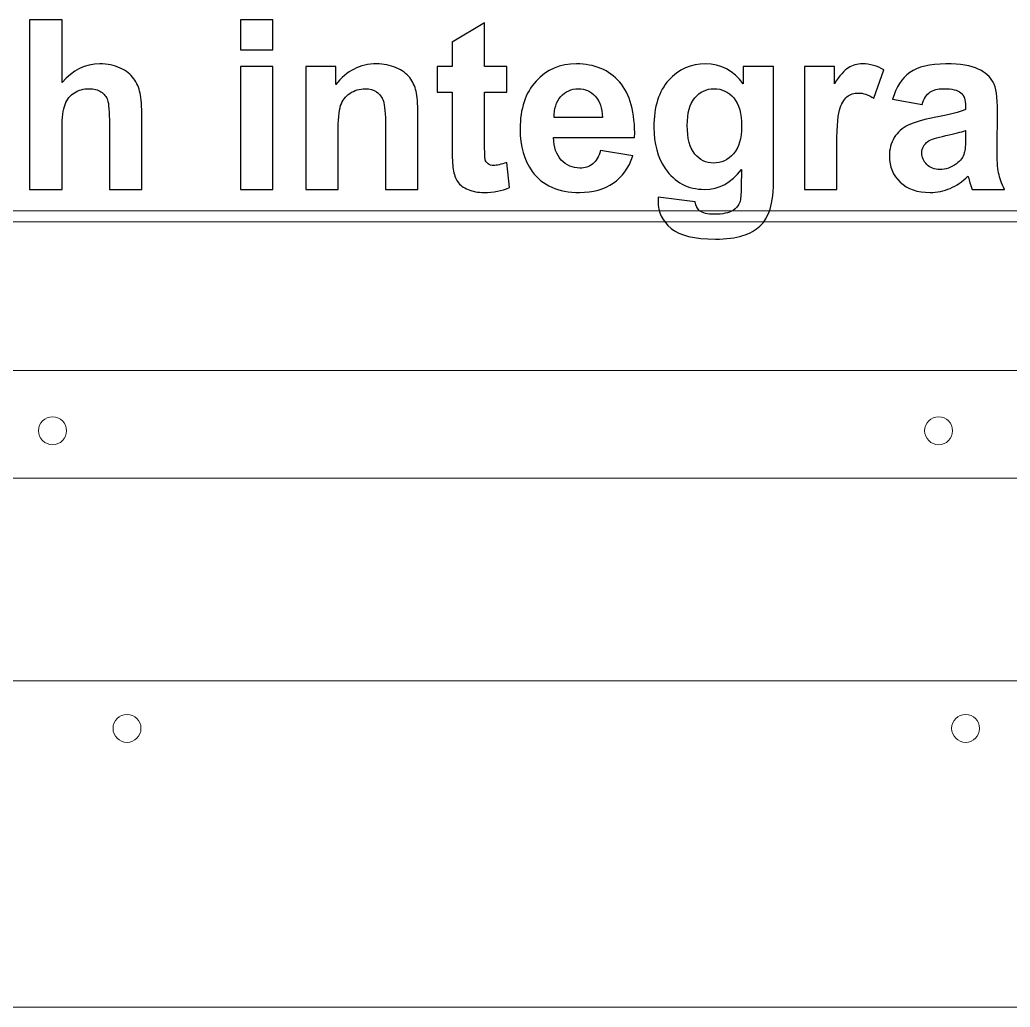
# Model space of a CAD drawing. Header units: millimetres. Extents: x -961 to -101, y 26 to 952.
# Drawn here: x -711.3 to -605, y 846.2 to 952.1 of the extents above; entities that cross this region are included whole.
import ezdxf

# ---------------------------------------------------------------- set-up
doc = ezdxf.new("R2010")
doc.units = ezdxf.units.MM
doc.header["$MEASUREMENT"] = 0
doc.layers.add('Layer 1', color=7, linetype='Continuous')

msp = doc.modelspace()

# ---------------------------------------------------------------- linework, layer by layer
at = {"layer": 'Layer 1', "color": 250, "lineweight": 9}
for centre in [(-707.7803, 908.0347), (-612.6869, 908.0347), (-699.787, 876.1135), (-609.787, 876.1135)]:
    msp.add_ellipse(centre, major_axis=(0, 1.5001), ratio=1, dxfattribs=at)
at = {"layer": 'Layer 1', "color": 250}
for points, knots in [([(-706.7573, 952.1089), (-706.7573, 952.1089), (-706.7573, 945.3694), (-706.7573, 945.3694), (-706.7573, 945.3694), (-705.627, 946.7114), (-704.2723, 947.3845), (-702.7018, 947.3845), (-702.7018, 947.3845), (-701.8932, 947.3845), (-701.1651, 947.2363), (-700.5174, 946.94), (-700.5174, 946.94), (-699.8697, 946.6394), (-699.3828, 946.2627), (-699.0526, 945.797), (-699.0526, 945.797), (-698.7224, 945.3356), (-698.4981, 944.8233), (-698.3795, 944.2603), (-698.3795, 944.2603), (-698.2568, 943.6973), (-698.1975, 942.8252), (-698.1975, 941.6441), (-698.1975, 941.6441), (-698.1975, 941.6441), (-698.1975, 933.9225), (-698.1975, 933.9225), (-698.1975, 933.9225), (-698.1975, 933.9225), (-701.6773, 933.9225), (-701.6773, 933.9225), (-701.6773, 933.9225), (-701.6773, 933.9225), (-701.6773, 940.8736), (-701.6773, 940.8736), (-701.6773, 940.8736), (-701.6773, 942.2537), (-701.745, 943.13), (-701.8763, 943.5025), (-701.8763, 943.5025), (-702.0117, 943.8751), (-702.2488, 944.1714), (-702.5875, 944.3873), (-702.5875, 944.3873), (-702.9261, 944.6074), (-703.3495, 944.7175), (-703.8617, 944.7175), (-703.8617, 944.7175), (-704.4459, 944.7175), (-704.9666, 944.5778), (-705.428, 944.2942), (-705.428, 944.2942), (-705.8895, 944.0148), (-706.2239, 943.5914), (-706.4356, 943.0242), (-706.4356, 943.0242), (-706.6515, 942.4611), (-706.7573, 941.6229), (-706.7573, 940.518), (-706.7573, 940.518), (-706.7573, 940.518), (-706.7573, 933.9225), (-706.7573, 933.9225), (-706.7573, 933.9225), (-706.7573, 933.9225), (-710.2371, 933.9225), (-710.2371, 933.9225), (-710.2371, 933.9225), (-710.2371, 933.9225), (-710.2371, 952.1089), (-710.2371, 952.1089), (-710.2371, 952.1089), (-710.2371, 952.1089), (-706.7573, 952.1089), (-706.7573, 952.1089)], [0, 0, 0, 0, 0.05, 0.05, 0.05, 0.05, 0.1, 0.1, 0.1, 0.1, 0.15, 0.15, 0.15, 0.15, 0.2, 0.2, 0.2, 0.2, 0.25, 0.25, 0.25, 0.25, 0.3, 0.3, 0.3, 0.3, 0.35, 0.35, 0.35, 0.35, 0.4, 0.4, 0.4, 0.4, 0.45, 0.45, 0.45, 0.45, 0.5, 0.5, 0.5, 0.5, 0.55, 0.55, 0.55, 0.55, 0.6, 0.6, 0.6, 0.6, 0.65, 0.65, 0.65, 0.65, 0.7, 0.7, 0.7, 0.7, 0.75, 0.75, 0.75, 0.75, 0.8, 0.8, 0.8, 0.8, 0.85, 0.85, 0.85, 0.85, 0.9, 0.9, 0.9, 0.9, 1, 1, 1, 1]), ([(-687.6141, 948.8831), (-687.6141, 948.8831), (-687.6141, 952.1089), (-687.6141, 952.1089), (-687.6141, 952.1089), (-687.6141, 952.1089), (-684.1343, 952.1089), (-684.1343, 952.1089), (-684.1343, 952.1089), (-684.1343, 952.1089), (-684.1343, 948.8831), (-684.1343, 948.8831), (-684.1343, 948.8831), (-684.1343, 948.8831), (-687.6141, 948.8831), (-687.6141, 948.8831)], [0, 0, 0, 0, 0.2, 0.2, 0.2, 0.2, 0.4, 0.4, 0.4, 0.4, 0.6, 0.6, 0.6, 0.6, 1, 1, 1, 1]), ([(-659.0221, 947.1051), (-659.0221, 947.1051), (-659.0221, 944.3365), (-659.0221, 944.3365), (-659.0221, 944.3365), (-659.0221, 944.3365), (-661.4097, 944.3365), (-661.4097, 944.3365), (-661.4097, 944.3365), (-661.4097, 944.3365), (-661.4097, 938.9983), (-661.4097, 938.9983), (-661.4097, 938.9983), (-661.4097, 937.9145), (-661.3885, 937.2838), (-661.342, 937.106), (-661.342, 937.106), (-661.2954, 936.9282), (-661.1938, 936.78), (-661.0287, 936.6615), (-661.0287, 936.6615), (-660.8678, 936.5472), (-660.6731, 936.4879), (-660.4403, 936.4879), (-660.4403, 936.4879), (-660.1143, 936.4879), (-659.6486, 936.598), (-659.0348, 936.8223), (-659.0348, 936.8223), (-659.0348, 936.8223), (-658.7427, 934.113), (-658.7427, 934.113), (-658.7427, 934.113), (-659.5513, 933.7659), (-660.4657, 933.5923), (-661.4901, 933.5923), (-661.4901, 933.5923), (-662.1167, 933.5923), (-662.6797, 933.6981), (-663.1835, 933.9098), (-663.1835, 933.9098), (-663.6872, 934.1215), (-664.0555, 934.3966), (-664.2884, 934.7311), (-664.2884, 934.7311), (-664.5254, 935.0697), (-664.6863, 935.5227), (-664.7794, 936.0984), (-664.7794, 936.0984), (-664.8514, 936.5048), (-664.8895, 937.3261), (-664.8895, 938.5665), (-664.8895, 938.5665), (-664.8895, 938.5665), (-664.8895, 944.3365), (-664.8895, 944.3365), (-664.8895, 944.3365), (-664.8895, 944.3365), (-666.4897, 944.3365), (-666.4897, 944.3365), (-666.4897, 944.3365), (-666.4897, 944.3365), (-666.4897, 947.1051), (-666.4897, 947.1051), (-666.4897, 947.1051), (-666.4897, 947.1051), (-664.8895, 947.1051), (-664.8895, 947.1051), (-664.8895, 947.1051), (-664.8895, 947.1051), (-664.8895, 949.7213), (-664.8895, 949.7213), (-664.8895, 949.7213), (-664.8895, 949.7213), (-661.4097, 951.7787), (-661.4097, 951.7787), (-661.4097, 951.7787), (-661.4097, 951.7787), (-661.4097, 947.1051), (-661.4097, 947.1051), (-661.4097, 947.1051), (-661.4097, 947.1051), (-659.0221, 947.1051), (-659.0221, 947.1051)], [0, 0, 0, 0, 0.04545455, 0.04545455, 0.04545455, 0.04545455, 0.09090909, 0.09090909, 0.09090909, 0.09090909, 0.13636364, 0.13636364, 0.13636364, 0.13636364, 0.18181818, 0.18181818, 0.18181818, 0.18181818, 0.22727273, 0.22727273, 0.22727273, 0.22727273, 0.27272727, 0.27272727, 0.27272727, 0.27272727, 0.31818182, 0.31818182, 0.31818182, 0.31818182, 0.36363636, 0.36363636, 0.36363636, 0.36363636, 0.40909091, 0.40909091, 0.40909091, 0.40909091, 0.45454545, 0.45454545, 0.45454545, 0.45454545, 0.5, 0.5, 0.5, 0.5, 0.54545455, 0.54545455, 0.54545455, 0.54545455, 0.59090909, 0.59090909, 0.59090909, 0.59090909, 0.63636364, 0.63636364, 0.63636364, 0.63636364, 0.68181818, 0.68181818, 0.68181818, 0.68181818, 0.72727273, 0.72727273, 0.72727273, 0.72727273, 0.77272727, 0.77272727, 0.77272727, 0.77272727, 0.81818182, 0.81818182, 0.81818182, 0.81818182, 0.86363636, 0.86363636, 0.86363636, 0.86363636, 0.90909091, 0.90909091, 0.90909091, 0.90909091, 1, 1, 1, 1]), ([(-687.6141, 933.9225), (-687.6141, 933.9225), (-687.6141, 947.1051), (-687.6141, 947.1051), (-687.6141, 947.1051), (-687.6141, 947.1051), (-684.1343, 947.1051), (-684.1343, 947.1051), (-684.1343, 947.1051), (-684.1343, 947.1051), (-684.1343, 933.9225), (-684.1343, 933.9225), (-684.1343, 933.9225), (-684.1343, 933.9225), (-687.6141, 933.9225), (-687.6141, 933.9225)], [0, 0, 0, 0, 0.2, 0.2, 0.2, 0.2, 0.4, 0.4, 0.4, 0.4, 0.6, 0.6, 0.6, 0.6, 1, 1, 1, 1]), ([(-668.5683, 933.9225), (-668.5683, 933.9225), (-672.0481, 933.9225), (-672.0481, 933.9225), (-672.0481, 933.9225), (-672.0481, 933.9225), (-672.0481, 940.6408), (-672.0481, 940.6408), (-672.0481, 940.6408), (-672.0481, 942.0632), (-672.1243, 942.9818), (-672.2725, 943.3967), (-672.2725, 943.3967), (-672.4249, 943.8158), (-672.6662, 944.1375), (-673.0048, 944.3704), (-673.0048, 944.3704), (-673.3435, 944.6032), (-673.7499, 944.7175), (-674.224, 944.7175), (-674.224, 944.7175), (-674.8336, 944.7175), (-675.3797, 944.5524), (-675.8623, 944.2222), (-675.8623, 944.2222), (-676.3492, 943.892), (-676.6794, 943.4517), (-676.8572, 942.9099), (-676.8572, 942.9099), (-677.0392, 942.3638), (-677.1281, 941.3562), (-677.1281, 939.883), (-677.1281, 939.883), (-677.1281, 939.883), (-677.1281, 933.9225), (-677.1281, 933.9225), (-677.1281, 933.9225), (-677.1281, 933.9225), (-680.6079, 933.9225), (-680.6079, 933.9225), (-680.6079, 933.9225), (-680.6079, 933.9225), (-680.6079, 947.1051), (-680.6079, 947.1051), (-680.6079, 947.1051), (-680.6079, 947.1051), (-677.3821, 947.1051), (-677.3821, 947.1051), (-677.3821, 947.1051), (-677.3821, 947.1051), (-677.3821, 945.1705), (-677.3821, 945.1705), (-677.3821, 945.1705), (-676.2264, 946.6479), (-674.7744, 947.3845), (-673.0175, 947.3845), (-673.0175, 947.3845), (-672.2471, 947.3845), (-671.5401, 947.2448), (-670.9009, 946.9696), (-670.9009, 946.9696), (-670.2574, 946.6902), (-669.7748, 946.3389), (-669.4488, 945.9113), (-669.4488, 945.9113), (-669.1186, 945.4795), (-668.89, 944.9927), (-668.763, 944.4466), (-668.763, 944.4466), (-668.6318, 943.9005), (-668.5683, 943.1215), (-668.5683, 942.1055), (-668.5683, 942.1055), (-668.5683, 942.1055), (-668.5683, 933.9225), (-668.5683, 933.9225)], [0, 0, 0, 0, 0.05, 0.05, 0.05, 0.05, 0.1, 0.1, 0.1, 0.1, 0.15, 0.15, 0.15, 0.15, 0.2, 0.2, 0.2, 0.2, 0.25, 0.25, 0.25, 0.25, 0.3, 0.3, 0.3, 0.3, 0.35, 0.35, 0.35, 0.35, 0.4, 0.4, 0.4, 0.4, 0.45, 0.45, 0.45, 0.45, 0.5, 0.5, 0.5, 0.5, 0.55, 0.55, 0.55, 0.55, 0.6, 0.6, 0.6, 0.6, 0.65, 0.65, 0.65, 0.65, 0.7, 0.7, 0.7, 0.7, 0.75, 0.75, 0.75, 0.75, 0.8, 0.8, 0.8, 0.8, 0.85, 0.85, 0.85, 0.85, 0.9, 0.9, 0.9, 0.9, 1, 1, 1, 1]), ([(-648.9637, 938.0881), (-648.9637, 938.0881), (-645.4839, 937.5039), (-645.4839, 937.5039), (-645.4839, 937.5039), (-645.9284, 936.2297), (-646.6354, 935.2602), (-647.5963, 934.5914), (-647.5963, 934.5914), (-648.5615, 933.9267), (-649.768, 933.5923), (-651.2116, 933.5923), (-651.2116, 933.5923), (-653.5018, 933.5923), (-655.1994, 934.3416), (-656.2958, 935.8402), (-656.2958, 935.8402), (-657.1637, 937.0425), (-657.5997, 938.558), (-657.5997, 940.391), (-657.5997, 940.391), (-657.5997, 942.5754), (-657.0282, 944.2899), (-655.8894, 945.5261), (-655.8894, 945.5261), (-654.7507, 946.7664), (-653.3071, 947.3845), (-651.563, 947.3845), (-651.563, 947.3845), (-649.6072, 947.3845), (-648.062, 946.7368), (-646.9275, 945.4414), (-646.9275, 945.4414), (-645.7972, 944.146), (-645.2553, 942.1606), (-645.3061, 939.4851), (-645.3061, 939.4851), (-645.3061, 939.4851), (-654.0183, 939.4851), (-654.0183, 939.4851), (-654.0183, 939.4851), (-653.9929, 938.4522), (-653.7135, 937.6478), (-653.1759, 937.0721), (-653.1759, 937.0721), (-652.6425, 936.4964), (-651.9736, 936.2085), (-651.1777, 936.2085), (-651.1777, 936.2085), (-650.6316, 936.2085), (-650.1744, 936.3567), (-649.8061, 936.653), (-649.8061, 936.653), (-649.4336, 936.9493), (-649.1542, 937.4277), (-648.9637, 938.0881)], [0, 0, 0, 0, 0.06666667, 0.06666667, 0.06666667, 0.06666667, 0.13333333, 0.13333333, 0.13333333, 0.13333333, 0.2, 0.2, 0.2, 0.2, 0.26666667, 0.26666667, 0.26666667, 0.26666667, 0.33333333, 0.33333333, 0.33333333, 0.33333333, 0.4, 0.4, 0.4, 0.4, 0.46666667, 0.46666667, 0.46666667, 0.46666667, 0.53333333, 0.53333333, 0.53333333, 0.53333333, 0.6, 0.6, 0.6, 0.6, 0.66666667, 0.66666667, 0.66666667, 0.66666667, 0.73333333, 0.73333333, 0.73333333, 0.73333333, 0.8, 0.8, 0.8, 0.8, 0.86666667, 0.86666667, 0.86666667, 0.86666667, 1, 1, 1, 1]), ([(-642.7873, 933.0843), (-642.7873, 933.0843), (-638.7995, 932.6017), (-638.7995, 932.6017), (-638.7995, 932.6017), (-638.7318, 932.1318), (-638.5794, 931.8101), (-638.3423, 931.6323), (-638.3423, 931.6323), (-638.0079, 931.3825), (-637.4872, 931.2555), (-636.776, 931.2555), (-636.776, 931.2555), (-635.8658, 931.2555), (-635.1842, 931.391), (-634.727, 931.6661), (-634.727, 931.6661), (-634.4222, 931.8482), (-634.1894, 932.1403), (-634.0328, 932.5467), (-634.0328, 932.5467), (-633.9269, 932.8345), (-633.8719, 933.3722), (-633.8719, 934.1469), (-633.8719, 934.1469), (-633.8719, 934.1469), (-633.855, 936.073), (-633.855, 936.073), (-633.855, 936.073), (-634.9048, 934.6379), (-636.2256, 933.9225), (-637.8174, 933.9225), (-637.8174, 933.9225), (-639.5869, 933.9225), (-640.9924, 934.6718), (-642.0253, 936.1662), (-642.0253, 936.1662), (-642.8381, 937.3473), (-643.2445, 938.8205), (-643.2445, 940.5773), (-643.2445, 940.5773), (-643.2445, 942.7871), (-642.7111, 944.472), (-641.6485, 945.6361), (-641.6485, 945.6361), (-640.586, 946.8003), (-639.2609, 947.3845), (-637.6777, 947.3845), (-637.6777, 947.3845), (-636.0478, 947.3845), (-634.7016, 946.6691), (-633.6433, 945.2382), (-633.6433, 945.2382), (-633.6433, 945.2382), (-633.6433, 947.1051), (-633.6433, 947.1051), (-633.6433, 947.1051), (-633.6433, 947.1051), (-630.3921, 947.1051), (-630.3921, 947.1051), (-630.3921, 947.1051), (-630.3921, 947.1051), (-630.3921, 935.2856), (-630.3921, 935.2856), (-630.3921, 935.2856), (-630.3921, 933.732), (-630.5191, 932.5678), (-630.7773, 931.8016), (-630.7773, 931.8016), (-631.0313, 931.0311), (-631.3912, 930.43), (-631.8568, 929.9897), (-631.8568, 929.9897), (-632.3183, 929.5537), (-632.9363, 929.2066), (-633.711, 928.961), (-633.711, 928.961), (-634.4857, 928.7113), (-635.4636, 928.5885), (-636.6447, 928.5885), (-636.6447, 928.5885), (-638.8799, 928.5885), (-640.4632, 928.9737), (-641.3988, 929.74), (-641.3988, 929.74), (-642.3343, 930.5104), (-642.8, 931.4799), (-642.8, 932.661), (-642.8, 932.661), (-642.8, 932.7753), (-642.7958, 932.9192), (-642.7873, 933.0843)], [0, 0, 0, 0, 0.04166667, 0.04166667, 0.04166667, 0.04166667, 0.08333333, 0.08333333, 0.08333333, 0.08333333, 0.125, 0.125, 0.125, 0.125, 0.16666667, 0.16666667, 0.16666667, 0.16666667, 0.20833333, 0.20833333, 0.20833333, 0.20833333, 0.25, 0.25, 0.25, 0.25, 0.29166667, 0.29166667, 0.29166667, 0.29166667, 0.33333333, 0.33333333, 0.33333333, 0.33333333, 0.375, 0.375, 0.375, 0.375, 0.41666667, 0.41666667, 0.41666667, 0.41666667, 0.45833333, 0.45833333, 0.45833333, 0.45833333, 0.5, 0.5, 0.5, 0.5, 0.54166667, 0.54166667, 0.54166667, 0.54166667, 0.58333333, 0.58333333, 0.58333333, 0.58333333, 0.625, 0.625, 0.625, 0.625, 0.66666667, 0.66666667, 0.66666667, 0.66666667, 0.70833333, 0.70833333, 0.70833333, 0.70833333, 0.75, 0.75, 0.75, 0.75, 0.79166667, 0.79166667, 0.79166667, 0.79166667, 0.83333333, 0.83333333, 0.83333333, 0.83333333, 0.875, 0.875, 0.875, 0.875, 0.91666667, 0.91666667, 0.91666667, 0.91666667, 1, 1, 1, 1]), ([(-623.6145, 933.9225), (-623.6145, 933.9225), (-627.0943, 933.9225), (-627.0943, 933.9225), (-627.0943, 933.9225), (-627.0943, 933.9225), (-627.0943, 947.1051), (-627.0943, 947.1051), (-627.0943, 947.1051), (-627.0943, 947.1051), (-623.8685, 947.1051), (-623.8685, 947.1051), (-623.8685, 947.1051), (-623.8685, 947.1051), (-623.8685, 945.234), (-623.8685, 945.234), (-623.8685, 945.234), (-623.3139, 946.1187), (-622.8144, 946.6987), (-622.3699, 946.9739), (-622.3699, 946.9739), (-621.9254, 947.249), (-621.4216, 947.3845), (-620.8586, 947.3845), (-620.8586, 947.3845), (-620.0627, 947.3845), (-619.2965, 947.1644), (-618.5599, 946.7283), (-618.5599, 946.7283), (-618.5599, 946.7283), (-619.6394, 943.6888), (-619.6394, 943.6888), (-619.6394, 943.6888), (-620.2278, 944.0698), (-620.7739, 944.2603), (-621.2777, 944.2603), (-621.2777, 944.2603), (-621.7688, 944.2603), (-622.1836, 944.1248), (-622.5223, 943.8581), (-622.5223, 943.8581), (-622.861, 943.5872), (-623.1277, 943.1046), (-623.3224, 942.4019), (-623.3224, 942.4019), (-623.5171, 941.6991), (-623.6145, 940.2259), (-623.6145, 937.9865), (-623.6145, 937.9865), (-623.6145, 937.9865), (-623.6145, 933.9225), (-623.6145, 933.9225)], [0, 0, 0, 0, 0.07142857, 0.07142857, 0.07142857, 0.07142857, 0.14285714, 0.14285714, 0.14285714, 0.14285714, 0.21428571, 0.21428571, 0.21428571, 0.21428571, 0.28571429, 0.28571429, 0.28571429, 0.28571429, 0.35714286, 0.35714286, 0.35714286, 0.35714286, 0.42857143, 0.42857143, 0.42857143, 0.42857143, 0.5, 0.5, 0.5, 0.5, 0.57142857, 0.57142857, 0.57142857, 0.57142857, 0.64285714, 0.64285714, 0.64285714, 0.64285714, 0.71428571, 0.71428571, 0.71428571, 0.71428571, 0.78571429, 0.78571429, 0.78571429, 0.78571429, 0.85714286, 0.85714286, 0.85714286, 0.85714286, 1, 1, 1, 1]), ([(-614.4663, 943.0411), (-614.4663, 943.0411), (-617.6159, 943.5999), (-617.6159, 943.5999), (-617.6159, 943.5999), (-617.2603, 944.8868), (-616.6465, 945.8393), (-615.7786, 946.4574), (-615.7786, 946.4574), (-614.9108, 947.0755), (-613.6196, 947.3845), (-611.9094, 947.3845), (-611.9094, 947.3845), (-610.3557, 947.3845), (-609.1958, 947.2025), (-608.4338, 946.8342), (-608.4338, 946.8342), (-607.676, 946.4659), (-607.1384, 946.0002), (-606.8294, 945.4329), (-606.8294, 945.4329), (-606.5203, 944.8657), (-606.3637, 943.8285), (-606.3637, 942.313), (-606.3637, 942.313), (-606.3637, 942.313), (-606.4145, 938.249), (-606.4145, 938.249), (-606.4145, 938.249), (-606.4145, 937.0933), (-606.3595, 936.2381), (-606.2494, 935.6878), (-606.2494, 935.6878), (-606.1393, 935.1375), (-605.9319, 934.549), (-605.6271, 933.9225), (-605.6271, 933.9225), (-605.6271, 933.9225), (-609.0815, 933.9225), (-609.0815, 933.9225), (-609.0815, 933.9225), (-609.1704, 934.1511), (-609.2847, 934.4898), (-609.4159, 934.9385), (-609.4159, 934.9385), (-609.471, 935.1459), (-609.5133, 935.2814), (-609.5387, 935.3449), (-609.5387, 935.3449), (-610.1314, 934.7607), (-610.7664, 934.3247), (-611.4437, 934.0326), (-611.4437, 934.0326), (-612.121, 933.7405), (-612.8407, 933.5923), (-613.6069, 933.5923), (-613.6069, 933.5923), (-614.9574, 933.5923), (-616.0242, 933.9606), (-616.8031, 934.6972), (-616.8031, 934.6972), (-617.582, 935.4296), (-617.9715, 936.3609), (-617.9715, 937.487), (-617.9715, 937.487), (-617.9715, 938.2278), (-617.7937, 938.8924), (-617.4381, 939.4766), (-617.4381, 939.4766), (-617.0825, 940.0566), (-616.5872, 940.5053), (-615.9437, 940.8144), (-615.9437, 940.8144), (-615.3045, 941.1234), (-614.3816, 941.3943), (-613.1751, 941.6272), (-613.1751, 941.6272), (-611.5495, 941.932), (-610.4192, 942.2198), (-609.7927, 942.4823), (-609.7927, 942.4823), (-609.7927, 942.4823), (-609.7927, 942.8337), (-609.7927, 942.8337), (-609.7927, 942.8337), (-609.7927, 943.511), (-609.9578, 943.9936), (-610.288, 944.2857), (-610.288, 944.2857), (-610.6224, 944.5736), (-611.249, 944.7175), (-612.1676, 944.7175), (-612.1676, 944.7175), (-612.7899, 944.7175), (-613.2725, 944.5947), (-613.6196, 944.345), (-613.6196, 944.345), (-613.971, 944.0994), (-614.2504, 943.6634), (-614.4663, 943.0411)], [0, 0, 0, 0, 0.03846154, 0.03846154, 0.03846154, 0.03846154, 0.07692308, 0.07692308, 0.07692308, 0.07692308, 0.11538462, 0.11538462, 0.11538462, 0.11538462, 0.15384615, 0.15384615, 0.15384615, 0.15384615, 0.19230769, 0.19230769, 0.19230769, 0.19230769, 0.23076923, 0.23076923, 0.23076923, 0.23076923, 0.26923077, 0.26923077, 0.26923077, 0.26923077, 0.30769231, 0.30769231, 0.30769231, 0.30769231, 0.34615385, 0.34615385, 0.34615385, 0.34615385, 0.38461538, 0.38461538, 0.38461538, 0.38461538, 0.42307692, 0.42307692, 0.42307692, 0.42307692, 0.46153846, 0.46153846, 0.46153846, 0.46153846, 0.5, 0.5, 0.5, 0.5, 0.53846154, 0.53846154, 0.53846154, 0.53846154, 0.57692308, 0.57692308, 0.57692308, 0.57692308, 0.61538462, 0.61538462, 0.61538462, 0.61538462, 0.65384615, 0.65384615, 0.65384615, 0.65384615, 0.69230769, 0.69230769, 0.69230769, 0.69230769, 0.73076923, 0.73076923, 0.73076923, 0.73076923, 0.76923077, 0.76923077, 0.76923077, 0.76923077, 0.80769231, 0.80769231, 0.80769231, 0.80769231, 0.84615385, 0.84615385, 0.84615385, 0.84615385, 0.88461538, 0.88461538, 0.88461538, 0.88461538, 0.92307692, 0.92307692, 0.92307692, 0.92307692, 1, 1, 1, 1]), ([(-648.7605, 941.6187), (-648.7859, 942.6305), (-649.0441, 943.4009), (-649.5394, 943.9259), (-649.5394, 943.9259), (-650.0347, 944.455), (-650.6359, 944.7175), (-651.3471, 944.7175), (-651.3471, 944.7175), (-652.1048, 944.7175), (-652.7314, 944.4381), (-653.2267, 943.8835), (-653.2267, 943.8835), (-653.722, 943.329), (-653.9633, 942.5712), (-653.9548, 941.6187), (-653.9548, 941.6187), (-653.9548, 941.6187), (-648.7605, 941.6187), (-648.7605, 941.6187)], [0, 0, 0, 0, 0.16666667, 0.16666667, 0.16666667, 0.16666667, 0.33333333, 0.33333333, 0.33333333, 0.33333333, 0.5, 0.5, 0.5, 0.5, 0.66666667, 0.66666667, 0.66666667, 0.66666667, 1, 1, 1, 1]), ([(-639.6631, 940.7805), (-639.6631, 939.3835), (-639.3922, 938.3633), (-638.8545, 937.7156), (-638.8545, 937.7156), (-638.3127, 937.0679), (-637.6438, 936.7419), (-636.8522, 936.7419), (-636.8522, 936.7419), (-636.0055, 936.7419), (-635.2858, 937.0763), (-634.7016, 937.741), (-634.7016, 937.741), (-634.1132, 938.4056), (-633.8211, 939.3877), (-633.8211, 940.6916), (-633.8211, 940.6916), (-633.8211, 942.0547), (-634.1005, 943.0665), (-634.6635, 943.7269), (-634.6635, 943.7269), (-635.2223, 944.3873), (-635.9335, 944.7175), (-636.7929, 944.7175), (-636.7929, 944.7175), (-637.6269, 944.7175), (-638.3127, 944.3915), (-638.8545, 943.7438), (-638.8545, 943.7438), (-639.3922, 943.0961), (-639.6631, 942.1098), (-639.6631, 940.7805)], [0, 0, 0, 0, 0.11111111, 0.11111111, 0.11111111, 0.11111111, 0.22222222, 0.22222222, 0.22222222, 0.22222222, 0.33333333, 0.33333333, 0.33333333, 0.33333333, 0.44444444, 0.44444444, 0.44444444, 0.44444444, 0.55555556, 0.55555556, 0.55555556, 0.55555556, 0.66666667, 0.66666667, 0.66666667, 0.66666667, 0.77777778, 0.77777778, 0.77777778, 0.77777778, 1, 1, 1, 1]), ([(-609.7927, 940.2217), (-610.2372, 940.0735), (-610.9442, 939.8957), (-611.9136, 939.6883), (-611.9136, 939.6883), (-612.8788, 939.4809), (-613.5138, 939.2777), (-613.8101, 939.0829), (-613.8101, 939.0829), (-614.2631, 938.757), (-614.4917, 938.3506), (-614.4917, 937.8553), (-614.4917, 937.8553), (-614.4917, 937.3642), (-614.3097, 936.9451), (-613.9456, 936.5895), (-613.9456, 936.5895), (-613.5815, 936.2339), (-613.1201, 936.0561), (-612.5571, 936.0561), (-612.5571, 936.0561), (-611.9305, 936.0561), (-611.3294, 936.2635), (-610.7579, 936.6742), (-610.7579, 936.6742), (-610.3388, 936.9917), (-610.0594, 937.3727), (-609.9282, 937.8299), (-609.9282, 937.8299), (-609.8393, 938.1262), (-609.7927, 938.6935), (-609.7927, 939.5274), (-609.7927, 939.5274), (-609.7927, 939.5274), (-609.7927, 940.2217), (-609.7927, 940.2217)], [0, 0, 0, 0, 0.1, 0.1, 0.1, 0.1, 0.2, 0.2, 0.2, 0.2, 0.3, 0.3, 0.3, 0.3, 0.4, 0.4, 0.4, 0.4, 0.5, 0.5, 0.5, 0.5, 0.6, 0.6, 0.6, 0.6, 0.7, 0.7, 0.7, 0.7, 0.8, 0.8, 0.8, 0.8, 1, 1, 1, 1])]:
    msp.add_open_spline(points, degree=3, knots=knots, dxfattribs=at)
at = {"layer": 'Layer 1', "color": 250, "lineweight": 9}
for points, knots in [([(-706.7573, 952.1089), (-706.7573, 952.1089), (-706.7573, 945.3694), (-706.7573, 945.3694), (-706.7573, 945.3694), (-705.627, 946.7114), (-704.2723, 947.3845), (-702.7018, 947.3845), (-702.7018, 947.3845), (-701.8932, 947.3845), (-701.1651, 947.2363), (-700.5174, 946.94), (-700.5174, 946.94), (-699.8697, 946.6394), (-699.3828, 946.2627), (-699.0526, 945.797), (-699.0526, 945.797), (-698.7224, 945.3356), (-698.4981, 944.8233), (-698.3795, 944.2603), (-698.3795, 944.2603), (-698.2568, 943.6973), (-698.1975, 942.8252), (-698.1975, 941.6441), (-698.1975, 941.6441), (-698.1975, 941.6441), (-698.1975, 933.9225), (-698.1975, 933.9225), (-698.1975, 933.9225), (-698.1975, 933.9225), (-701.6773, 933.9225), (-701.6773, 933.9225), (-701.6773, 933.9225), (-701.6773, 933.9225), (-701.6773, 940.8736), (-701.6773, 940.8736), (-701.6773, 940.8736), (-701.6773, 942.2537), (-701.745, 943.13), (-701.8763, 943.5025), (-701.8763, 943.5025), (-702.0117, 943.8751), (-702.2488, 944.1714), (-702.5875, 944.3873), (-702.5875, 944.3873), (-702.9261, 944.6074), (-703.3495, 944.7175), (-703.8617, 944.7175), (-703.8617, 944.7175), (-704.4459, 944.7175), (-704.9666, 944.5778), (-705.428, 944.2942), (-705.428, 944.2942), (-705.8895, 944.0148), (-706.2239, 943.5914), (-706.4356, 943.0242), (-706.4356, 943.0242), (-706.6515, 942.4611), (-706.7573, 941.6229), (-706.7573, 940.518), (-706.7573, 940.518), (-706.7573, 940.518), (-706.7573, 933.9225), (-706.7573, 933.9225), (-706.7573, 933.9225), (-706.7573, 933.9225), (-710.2371, 933.9225), (-710.2371, 933.9225), (-710.2371, 933.9225), (-710.2371, 933.9225), (-710.2371, 952.1089), (-710.2371, 952.1089), (-710.2371, 952.1089), (-710.2371, 952.1089), (-706.7573, 952.1089), (-706.7573, 952.1089)], [0, 0, 0, 0, 0.05, 0.05, 0.05, 0.05, 0.1, 0.1, 0.1, 0.1, 0.15, 0.15, 0.15, 0.15, 0.2, 0.2, 0.2, 0.2, 0.25, 0.25, 0.25, 0.25, 0.3, 0.3, 0.3, 0.3, 0.35, 0.35, 0.35, 0.35, 0.4, 0.4, 0.4, 0.4, 0.45, 0.45, 0.45, 0.45, 0.5, 0.5, 0.5, 0.5, 0.55, 0.55, 0.55, 0.55, 0.6, 0.6, 0.6, 0.6, 0.65, 0.65, 0.65, 0.65, 0.7, 0.7, 0.7, 0.7, 0.75, 0.75, 0.75, 0.75, 0.8, 0.8, 0.8, 0.8, 0.85, 0.85, 0.85, 0.85, 0.9, 0.9, 0.9, 0.9, 1, 1, 1, 1]), ([(-687.6141, 948.8831), (-687.6141, 948.8831), (-687.6141, 952.1089), (-687.6141, 952.1089), (-687.6141, 952.1089), (-687.6141, 952.1089), (-684.1343, 952.1089), (-684.1343, 952.1089), (-684.1343, 952.1089), (-684.1343, 952.1089), (-684.1343, 948.8831), (-684.1343, 948.8831), (-684.1343, 948.8831), (-684.1343, 948.8831), (-687.6141, 948.8831), (-687.6141, 948.8831)], [0, 0, 0, 0, 0.2, 0.2, 0.2, 0.2, 0.4, 0.4, 0.4, 0.4, 0.6, 0.6, 0.6, 0.6, 1, 1, 1, 1]), ([(-659.0221, 947.1051), (-659.0221, 947.1051), (-659.0221, 944.3365), (-659.0221, 944.3365), (-659.0221, 944.3365), (-659.0221, 944.3365), (-661.4097, 944.3365), (-661.4097, 944.3365), (-661.4097, 944.3365), (-661.4097, 944.3365), (-661.4097, 938.9983), (-661.4097, 938.9983), (-661.4097, 938.9983), (-661.4097, 937.9145), (-661.3885, 937.2838), (-661.342, 937.106), (-661.342, 937.106), (-661.2954, 936.9282), (-661.1938, 936.78), (-661.0287, 936.6615), (-661.0287, 936.6615), (-660.8678, 936.5472), (-660.6731, 936.4879), (-660.4403, 936.4879), (-660.4403, 936.4879), (-660.1143, 936.4879), (-659.6486, 936.598), (-659.0348, 936.8223), (-659.0348, 936.8223), (-659.0348, 936.8223), (-658.7427, 934.113), (-658.7427, 934.113), (-658.7427, 934.113), (-659.5513, 933.7659), (-660.4657, 933.5923), (-661.4901, 933.5923), (-661.4901, 933.5923), (-662.1167, 933.5923), (-662.6797, 933.6981), (-663.1835, 933.9098), (-663.1835, 933.9098), (-663.6872, 934.1215), (-664.0555, 934.3966), (-664.2884, 934.7311), (-664.2884, 934.7311), (-664.5254, 935.0697), (-664.6863, 935.5227), (-664.7794, 936.0984), (-664.7794, 936.0984), (-664.8514, 936.5048), (-664.8895, 937.3261), (-664.8895, 938.5665), (-664.8895, 938.5665), (-664.8895, 938.5665), (-664.8895, 944.3365), (-664.8895, 944.3365), (-664.8895, 944.3365), (-664.8895, 944.3365), (-666.4897, 944.3365), (-666.4897, 944.3365), (-666.4897, 944.3365), (-666.4897, 944.3365), (-666.4897, 947.1051), (-666.4897, 947.1051), (-666.4897, 947.1051), (-666.4897, 947.1051), (-664.8895, 947.1051), (-664.8895, 947.1051), (-664.8895, 947.1051), (-664.8895, 947.1051), (-664.8895, 949.7213), (-664.8895, 949.7213), (-664.8895, 949.7213), (-664.8895, 949.7213), (-661.4097, 951.7787), (-661.4097, 951.7787), (-661.4097, 951.7787), (-661.4097, 951.7787), (-661.4097, 947.1051), (-661.4097, 947.1051), (-661.4097, 947.1051), (-661.4097, 947.1051), (-659.0221, 947.1051), (-659.0221, 947.1051)], [0, 0, 0, 0, 0.04545455, 0.04545455, 0.04545455, 0.04545455, 0.09090909, 0.09090909, 0.09090909, 0.09090909, 0.13636364, 0.13636364, 0.13636364, 0.13636364, 0.18181818, 0.18181818, 0.18181818, 0.18181818, 0.22727273, 0.22727273, 0.22727273, 0.22727273, 0.27272727, 0.27272727, 0.27272727, 0.27272727, 0.31818182, 0.31818182, 0.31818182, 0.31818182, 0.36363636, 0.36363636, 0.36363636, 0.36363636, 0.40909091, 0.40909091, 0.40909091, 0.40909091, 0.45454545, 0.45454545, 0.45454545, 0.45454545, 0.5, 0.5, 0.5, 0.5, 0.54545455, 0.54545455, 0.54545455, 0.54545455, 0.59090909, 0.59090909, 0.59090909, 0.59090909, 0.63636364, 0.63636364, 0.63636364, 0.63636364, 0.68181818, 0.68181818, 0.68181818, 0.68181818, 0.72727273, 0.72727273, 0.72727273, 0.72727273, 0.77272727, 0.77272727, 0.77272727, 0.77272727, 0.81818182, 0.81818182, 0.81818182, 0.81818182, 0.86363636, 0.86363636, 0.86363636, 0.86363636, 0.90909091, 0.90909091, 0.90909091, 0.90909091, 1, 1, 1, 1]), ([(-687.6141, 933.9225), (-687.6141, 933.9225), (-687.6141, 947.1051), (-687.6141, 947.1051), (-687.6141, 947.1051), (-687.6141, 947.1051), (-684.1343, 947.1051), (-684.1343, 947.1051), (-684.1343, 947.1051), (-684.1343, 947.1051), (-684.1343, 933.9225), (-684.1343, 933.9225), (-684.1343, 933.9225), (-684.1343, 933.9225), (-687.6141, 933.9225), (-687.6141, 933.9225)], [0, 0, 0, 0, 0.2, 0.2, 0.2, 0.2, 0.4, 0.4, 0.4, 0.4, 0.6, 0.6, 0.6, 0.6, 1, 1, 1, 1]), ([(-668.5683, 933.9225), (-668.5683, 933.9225), (-672.0481, 933.9225), (-672.0481, 933.9225), (-672.0481, 933.9225), (-672.0481, 933.9225), (-672.0481, 940.6408), (-672.0481, 940.6408), (-672.0481, 940.6408), (-672.0481, 942.0632), (-672.1243, 942.9818), (-672.2725, 943.3967), (-672.2725, 943.3967), (-672.4249, 943.8158), (-672.6662, 944.1375), (-673.0048, 944.3704), (-673.0048, 944.3704), (-673.3435, 944.6032), (-673.7499, 944.7175), (-674.224, 944.7175), (-674.224, 944.7175), (-674.8336, 944.7175), (-675.3797, 944.5524), (-675.8623, 944.2222), (-675.8623, 944.2222), (-676.3492, 943.892), (-676.6794, 943.4517), (-676.8572, 942.9099), (-676.8572, 942.9099), (-677.0392, 942.3638), (-677.1281, 941.3562), (-677.1281, 939.883), (-677.1281, 939.883), (-677.1281, 939.883), (-677.1281, 933.9225), (-677.1281, 933.9225), (-677.1281, 933.9225), (-677.1281, 933.9225), (-680.6079, 933.9225), (-680.6079, 933.9225), (-680.6079, 933.9225), (-680.6079, 933.9225), (-680.6079, 947.1051), (-680.6079, 947.1051), (-680.6079, 947.1051), (-680.6079, 947.1051), (-677.3821, 947.1051), (-677.3821, 947.1051), (-677.3821, 947.1051), (-677.3821, 947.1051), (-677.3821, 945.1705), (-677.3821, 945.1705), (-677.3821, 945.1705), (-676.2264, 946.6479), (-674.7744, 947.3845), (-673.0175, 947.3845), (-673.0175, 947.3845), (-672.2471, 947.3845), (-671.5401, 947.2448), (-670.9009, 946.9696), (-670.9009, 946.9696), (-670.2574, 946.6902), (-669.7748, 946.3389), (-669.4488, 945.9113), (-669.4488, 945.9113), (-669.1186, 945.4795), (-668.89, 944.9927), (-668.763, 944.4466), (-668.763, 944.4466), (-668.6318, 943.9005), (-668.5683, 943.1215), (-668.5683, 942.1055), (-668.5683, 942.1055), (-668.5683, 942.1055), (-668.5683, 933.9225), (-668.5683, 933.9225)], [0, 0, 0, 0, 0.05, 0.05, 0.05, 0.05, 0.1, 0.1, 0.1, 0.1, 0.15, 0.15, 0.15, 0.15, 0.2, 0.2, 0.2, 0.2, 0.25, 0.25, 0.25, 0.25, 0.3, 0.3, 0.3, 0.3, 0.35, 0.35, 0.35, 0.35, 0.4, 0.4, 0.4, 0.4, 0.45, 0.45, 0.45, 0.45, 0.5, 0.5, 0.5, 0.5, 0.55, 0.55, 0.55, 0.55, 0.6, 0.6, 0.6, 0.6, 0.65, 0.65, 0.65, 0.65, 0.7, 0.7, 0.7, 0.7, 0.75, 0.75, 0.75, 0.75, 0.8, 0.8, 0.8, 0.8, 0.85, 0.85, 0.85, 0.85, 0.9, 0.9, 0.9, 0.9, 1, 1, 1, 1]), ([(-648.9637, 938.0881), (-648.9637, 938.0881), (-645.4839, 937.5039), (-645.4839, 937.5039), (-645.4839, 937.5039), (-645.9284, 936.2297), (-646.6354, 935.2602), (-647.5963, 934.5914), (-647.5963, 934.5914), (-648.5615, 933.9267), (-649.768, 933.5923), (-651.2116, 933.5923), (-651.2116, 933.5923), (-653.5018, 933.5923), (-655.1994, 934.3416), (-656.2958, 935.8402), (-656.2958, 935.8402), (-657.1637, 937.0425), (-657.5997, 938.558), (-657.5997, 940.391), (-657.5997, 940.391), (-657.5997, 942.5754), (-657.0282, 944.2899), (-655.8894, 945.5261), (-655.8894, 945.5261), (-654.7507, 946.7664), (-653.3071, 947.3845), (-651.563, 947.3845), (-651.563, 947.3845), (-649.6072, 947.3845), (-648.062, 946.7368), (-646.9275, 945.4414), (-646.9275, 945.4414), (-645.7972, 944.146), (-645.2553, 942.1606), (-645.3061, 939.4851), (-645.3061, 939.4851), (-645.3061, 939.4851), (-654.0183, 939.4851), (-654.0183, 939.4851), (-654.0183, 939.4851), (-653.9929, 938.4522), (-653.7135, 937.6478), (-653.1759, 937.0721), (-653.1759, 937.0721), (-652.6425, 936.4964), (-651.9736, 936.2085), (-651.1777, 936.2085), (-651.1777, 936.2085), (-650.6316, 936.2085), (-650.1744, 936.3567), (-649.8061, 936.653), (-649.8061, 936.653), (-649.4336, 936.9493), (-649.1542, 937.4277), (-648.9637, 938.0881)], [0, 0, 0, 0, 0.06666667, 0.06666667, 0.06666667, 0.06666667, 0.13333333, 0.13333333, 0.13333333, 0.13333333, 0.2, 0.2, 0.2, 0.2, 0.26666667, 0.26666667, 0.26666667, 0.26666667, 0.33333333, 0.33333333, 0.33333333, 0.33333333, 0.4, 0.4, 0.4, 0.4, 0.46666667, 0.46666667, 0.46666667, 0.46666667, 0.53333333, 0.53333333, 0.53333333, 0.53333333, 0.6, 0.6, 0.6, 0.6, 0.66666667, 0.66666667, 0.66666667, 0.66666667, 0.73333333, 0.73333333, 0.73333333, 0.73333333, 0.8, 0.8, 0.8, 0.8, 0.86666667, 0.86666667, 0.86666667, 0.86666667, 1, 1, 1, 1]), ([(-642.7873, 933.0843), (-642.7873, 933.0843), (-638.7995, 932.6017), (-638.7995, 932.6017), (-638.7995, 932.6017), (-638.7318, 932.1318), (-638.5794, 931.8101), (-638.3423, 931.6323), (-638.3423, 931.6323), (-638.0079, 931.3825), (-637.4872, 931.2555), (-636.776, 931.2555), (-636.776, 931.2555), (-635.8658, 931.2555), (-635.1842, 931.391), (-634.727, 931.6661), (-634.727, 931.6661), (-634.4222, 931.8482), (-634.1894, 932.1403), (-634.0328, 932.5467), (-634.0328, 932.5467), (-633.9269, 932.8345), (-633.8719, 933.3722), (-633.8719, 934.1469), (-633.8719, 934.1469), (-633.8719, 934.1469), (-633.855, 936.073), (-633.855, 936.073), (-633.855, 936.073), (-634.9048, 934.6379), (-636.2256, 933.9225), (-637.8174, 933.9225), (-637.8174, 933.9225), (-639.5869, 933.9225), (-640.9924, 934.6718), (-642.0253, 936.1662), (-642.0253, 936.1662), (-642.8381, 937.3473), (-643.2445, 938.8205), (-643.2445, 940.5773), (-643.2445, 940.5773), (-643.2445, 942.7871), (-642.7111, 944.472), (-641.6485, 945.6361), (-641.6485, 945.6361), (-640.586, 946.8003), (-639.2609, 947.3845), (-637.6777, 947.3845), (-637.6777, 947.3845), (-636.0478, 947.3845), (-634.7016, 946.6691), (-633.6433, 945.2382), (-633.6433, 945.2382), (-633.6433, 945.2382), (-633.6433, 947.1051), (-633.6433, 947.1051), (-633.6433, 947.1051), (-633.6433, 947.1051), (-630.3921, 947.1051), (-630.3921, 947.1051), (-630.3921, 947.1051), (-630.3921, 947.1051), (-630.3921, 935.2856), (-630.3921, 935.2856), (-630.3921, 935.2856), (-630.3921, 933.732), (-630.5191, 932.5678), (-630.7773, 931.8016), (-630.7773, 931.8016), (-631.0313, 931.0311), (-631.3912, 930.43), (-631.8568, 929.9897), (-631.8568, 929.9897), (-632.3183, 929.5537), (-632.9363, 929.2066), (-633.711, 928.961), (-633.711, 928.961), (-634.4857, 928.7113), (-635.4636, 928.5885), (-636.6447, 928.5885), (-636.6447, 928.5885), (-638.8799, 928.5885), (-640.4632, 928.9737), (-641.3988, 929.74), (-641.3988, 929.74), (-642.3343, 930.5104), (-642.8, 931.4799), (-642.8, 932.661), (-642.8, 932.661), (-642.8, 932.7753), (-642.7958, 932.9192), (-642.7873, 933.0843)], [0, 0, 0, 0, 0.04166667, 0.04166667, 0.04166667, 0.04166667, 0.08333333, 0.08333333, 0.08333333, 0.08333333, 0.125, 0.125, 0.125, 0.125, 0.16666667, 0.16666667, 0.16666667, 0.16666667, 0.20833333, 0.20833333, 0.20833333, 0.20833333, 0.25, 0.25, 0.25, 0.25, 0.29166667, 0.29166667, 0.29166667, 0.29166667, 0.33333333, 0.33333333, 0.33333333, 0.33333333, 0.375, 0.375, 0.375, 0.375, 0.41666667, 0.41666667, 0.41666667, 0.41666667, 0.45833333, 0.45833333, 0.45833333, 0.45833333, 0.5, 0.5, 0.5, 0.5, 0.54166667, 0.54166667, 0.54166667, 0.54166667, 0.58333333, 0.58333333, 0.58333333, 0.58333333, 0.625, 0.625, 0.625, 0.625, 0.66666667, 0.66666667, 0.66666667, 0.66666667, 0.70833333, 0.70833333, 0.70833333, 0.70833333, 0.75, 0.75, 0.75, 0.75, 0.79166667, 0.79166667, 0.79166667, 0.79166667, 0.83333333, 0.83333333, 0.83333333, 0.83333333, 0.875, 0.875, 0.875, 0.875, 0.91666667, 0.91666667, 0.91666667, 0.91666667, 1, 1, 1, 1]), ([(-623.6145, 933.9225), (-623.6145, 933.9225), (-627.0943, 933.9225), (-627.0943, 933.9225), (-627.0943, 933.9225), (-627.0943, 933.9225), (-627.0943, 947.1051), (-627.0943, 947.1051), (-627.0943, 947.1051), (-627.0943, 947.1051), (-623.8685, 947.1051), (-623.8685, 947.1051), (-623.8685, 947.1051), (-623.8685, 947.1051), (-623.8685, 945.234), (-623.8685, 945.234), (-623.8685, 945.234), (-623.3139, 946.1187), (-622.8144, 946.6987), (-622.3699, 946.9739), (-622.3699, 946.9739), (-621.9254, 947.249), (-621.4216, 947.3845), (-620.8586, 947.3845), (-620.8586, 947.3845), (-620.0627, 947.3845), (-619.2965, 947.1644), (-618.5599, 946.7283), (-618.5599, 946.7283), (-618.5599, 946.7283), (-619.6394, 943.6888), (-619.6394, 943.6888), (-619.6394, 943.6888), (-620.2278, 944.0698), (-620.7739, 944.2603), (-621.2777, 944.2603), (-621.2777, 944.2603), (-621.7688, 944.2603), (-622.1836, 944.1248), (-622.5223, 943.8581), (-622.5223, 943.8581), (-622.861, 943.5872), (-623.1277, 943.1046), (-623.3224, 942.4019), (-623.3224, 942.4019), (-623.5171, 941.6991), (-623.6145, 940.2259), (-623.6145, 937.9865), (-623.6145, 937.9865), (-623.6145, 937.9865), (-623.6145, 933.9225), (-623.6145, 933.9225)], [0, 0, 0, 0, 0.07142857, 0.07142857, 0.07142857, 0.07142857, 0.14285714, 0.14285714, 0.14285714, 0.14285714, 0.21428571, 0.21428571, 0.21428571, 0.21428571, 0.28571429, 0.28571429, 0.28571429, 0.28571429, 0.35714286, 0.35714286, 0.35714286, 0.35714286, 0.42857143, 0.42857143, 0.42857143, 0.42857143, 0.5, 0.5, 0.5, 0.5, 0.57142857, 0.57142857, 0.57142857, 0.57142857, 0.64285714, 0.64285714, 0.64285714, 0.64285714, 0.71428571, 0.71428571, 0.71428571, 0.71428571, 0.78571429, 0.78571429, 0.78571429, 0.78571429, 0.85714286, 0.85714286, 0.85714286, 0.85714286, 1, 1, 1, 1]), ([(-614.4663, 943.0411), (-614.4663, 943.0411), (-617.6159, 943.5999), (-617.6159, 943.5999), (-617.6159, 943.5999), (-617.2603, 944.8868), (-616.6465, 945.8393), (-615.7786, 946.4574), (-615.7786, 946.4574), (-614.9108, 947.0755), (-613.6196, 947.3845), (-611.9094, 947.3845), (-611.9094, 947.3845), (-610.3557, 947.3845), (-609.1958, 947.2025), (-608.4338, 946.8342), (-608.4338, 946.8342), (-607.676, 946.4659), (-607.1384, 946.0002), (-606.8294, 945.4329), (-606.8294, 945.4329), (-606.5203, 944.8657), (-606.3637, 943.8285), (-606.3637, 942.313), (-606.3637, 942.313), (-606.3637, 942.313), (-606.4145, 938.249), (-606.4145, 938.249), (-606.4145, 938.249), (-606.4145, 937.0933), (-606.3595, 936.2381), (-606.2494, 935.6878), (-606.2494, 935.6878), (-606.1393, 935.1375), (-605.9319, 934.549), (-605.6271, 933.9225), (-605.6271, 933.9225), (-605.6271, 933.9225), (-609.0815, 933.9225), (-609.0815, 933.9225), (-609.0815, 933.9225), (-609.1704, 934.1511), (-609.2847, 934.4898), (-609.4159, 934.9385), (-609.4159, 934.9385), (-609.471, 935.1459), (-609.5133, 935.2814), (-609.5387, 935.3449), (-609.5387, 935.3449), (-610.1314, 934.7607), (-610.7664, 934.3247), (-611.4437, 934.0326), (-611.4437, 934.0326), (-612.121, 933.7405), (-612.8407, 933.5923), (-613.6069, 933.5923), (-613.6069, 933.5923), (-614.9574, 933.5923), (-616.0242, 933.9606), (-616.8031, 934.6972), (-616.8031, 934.6972), (-617.582, 935.4296), (-617.9715, 936.3609), (-617.9715, 937.487), (-617.9715, 937.487), (-617.9715, 938.2278), (-617.7937, 938.8924), (-617.4381, 939.4766), (-617.4381, 939.4766), (-617.0825, 940.0566), (-616.5872, 940.5053), (-615.9437, 940.8144), (-615.9437, 940.8144), (-615.3045, 941.1234), (-614.3816, 941.3943), (-613.1751, 941.6272), (-613.1751, 941.6272), (-611.5495, 941.932), (-610.4192, 942.2198), (-609.7927, 942.4823), (-609.7927, 942.4823), (-609.7927, 942.4823), (-609.7927, 942.8337), (-609.7927, 942.8337), (-609.7927, 942.8337), (-609.7927, 943.511), (-609.9578, 943.9936), (-610.288, 944.2857), (-610.288, 944.2857), (-610.6224, 944.5736), (-611.249, 944.7175), (-612.1676, 944.7175), (-612.1676, 944.7175), (-612.7899, 944.7175), (-613.2725, 944.5947), (-613.6196, 944.345), (-613.6196, 944.345), (-613.971, 944.0994), (-614.2504, 943.6634), (-614.4663, 943.0411)], [0, 0, 0, 0, 0.03846154, 0.03846154, 0.03846154, 0.03846154, 0.07692308, 0.07692308, 0.07692308, 0.07692308, 0.11538462, 0.11538462, 0.11538462, 0.11538462, 0.15384615, 0.15384615, 0.15384615, 0.15384615, 0.19230769, 0.19230769, 0.19230769, 0.19230769, 0.23076923, 0.23076923, 0.23076923, 0.23076923, 0.26923077, 0.26923077, 0.26923077, 0.26923077, 0.30769231, 0.30769231, 0.30769231, 0.30769231, 0.34615385, 0.34615385, 0.34615385, 0.34615385, 0.38461538, 0.38461538, 0.38461538, 0.38461538, 0.42307692, 0.42307692, 0.42307692, 0.42307692, 0.46153846, 0.46153846, 0.46153846, 0.46153846, 0.5, 0.5, 0.5, 0.5, 0.53846154, 0.53846154, 0.53846154, 0.53846154, 0.57692308, 0.57692308, 0.57692308, 0.57692308, 0.61538462, 0.61538462, 0.61538462, 0.61538462, 0.65384615, 0.65384615, 0.65384615, 0.65384615, 0.69230769, 0.69230769, 0.69230769, 0.69230769, 0.73076923, 0.73076923, 0.73076923, 0.73076923, 0.76923077, 0.76923077, 0.76923077, 0.76923077, 0.80769231, 0.80769231, 0.80769231, 0.80769231, 0.84615385, 0.84615385, 0.84615385, 0.84615385, 0.88461538, 0.88461538, 0.88461538, 0.88461538, 0.92307692, 0.92307692, 0.92307692, 0.92307692, 1, 1, 1, 1]), ([(-648.7605, 941.6187), (-648.7859, 942.6305), (-649.0441, 943.4009), (-649.5394, 943.9259), (-649.5394, 943.9259), (-650.0347, 944.455), (-650.6359, 944.7175), (-651.3471, 944.7175), (-651.3471, 944.7175), (-652.1048, 944.7175), (-652.7314, 944.4381), (-653.2267, 943.8835), (-653.2267, 943.8835), (-653.722, 943.329), (-653.9633, 942.5712), (-653.9548, 941.6187), (-653.9548, 941.6187), (-653.9548, 941.6187), (-648.7605, 941.6187), (-648.7605, 941.6187)], [0, 0, 0, 0, 0.16666667, 0.16666667, 0.16666667, 0.16666667, 0.33333333, 0.33333333, 0.33333333, 0.33333333, 0.5, 0.5, 0.5, 0.5, 0.66666667, 0.66666667, 0.66666667, 0.66666667, 1, 1, 1, 1]), ([(-639.6631, 940.7805), (-639.6631, 939.3835), (-639.3922, 938.3633), (-638.8545, 937.7156), (-638.8545, 937.7156), (-638.3127, 937.0679), (-637.6438, 936.7419), (-636.8522, 936.7419), (-636.8522, 936.7419), (-636.0055, 936.7419), (-635.2858, 937.0763), (-634.7016, 937.741), (-634.7016, 937.741), (-634.1132, 938.4056), (-633.8211, 939.3877), (-633.8211, 940.6916), (-633.8211, 940.6916), (-633.8211, 942.0547), (-634.1005, 943.0665), (-634.6635, 943.7269), (-634.6635, 943.7269), (-635.2223, 944.3873), (-635.9335, 944.7175), (-636.7929, 944.7175), (-636.7929, 944.7175), (-637.6269, 944.7175), (-638.3127, 944.3915), (-638.8545, 943.7438), (-638.8545, 943.7438), (-639.3922, 943.0961), (-639.6631, 942.1098), (-639.6631, 940.7805)], [0, 0, 0, 0, 0.11111111, 0.11111111, 0.11111111, 0.11111111, 0.22222222, 0.22222222, 0.22222222, 0.22222222, 0.33333333, 0.33333333, 0.33333333, 0.33333333, 0.44444444, 0.44444444, 0.44444444, 0.44444444, 0.55555556, 0.55555556, 0.55555556, 0.55555556, 0.66666667, 0.66666667, 0.66666667, 0.66666667, 0.77777778, 0.77777778, 0.77777778, 0.77777778, 1, 1, 1, 1]), ([(-609.7927, 940.2217), (-610.2372, 940.0735), (-610.9442, 939.8957), (-611.9136, 939.6883), (-611.9136, 939.6883), (-612.8788, 939.4809), (-613.5138, 939.2777), (-613.8101, 939.0829), (-613.8101, 939.0829), (-614.2631, 938.757), (-614.4917, 938.3506), (-614.4917, 937.8553), (-614.4917, 937.8553), (-614.4917, 937.3642), (-614.3097, 936.9451), (-613.9456, 936.5895), (-613.9456, 936.5895), (-613.5815, 936.2339), (-613.1201, 936.0561), (-612.5571, 936.0561), (-612.5571, 936.0561), (-611.9305, 936.0561), (-611.3294, 936.2635), (-610.7579, 936.6742), (-610.7579, 936.6742), (-610.3388, 936.9917), (-610.0594, 937.3727), (-609.9282, 937.8299), (-609.9282, 937.8299), (-609.8393, 938.1262), (-609.7927, 938.6935), (-609.7927, 939.5274), (-609.7927, 939.5274), (-609.7927, 939.5274), (-609.7927, 940.2217), (-609.7927, 940.2217)], [0, 0, 0, 0, 0.1, 0.1, 0.1, 0.1, 0.2, 0.2, 0.2, 0.2, 0.3, 0.3, 0.3, 0.3, 0.4, 0.4, 0.4, 0.4, 0.5, 0.5, 0.5, 0.5, 0.6, 0.6, 0.6, 0.6, 0.7, 0.7, 0.7, 0.7, 0.8, 0.8, 0.8, 0.8, 1, 1, 1, 1]), ([(-815.0671, 931.6134), (-815.0671, 931.6134), (-500.3187, 931.6134), (-500.3187, 931.6134), (-500.3187, 931.6134), (-500.3187, 931.6134), (-500.3187, 930.4588), (-500.3187, 930.4588), (-500.3187, 930.4588), (-500.3187, 930.4588), (-815.0671, 930.4588), (-815.0671, 930.4588), (-815.0671, 930.4588), (-815.0671, 930.4588), (-815.0671, 931.6134), (-815.0671, 931.6134)], [0, 0, 0, 0, 0.2, 0.2, 0.2, 0.2, 0.4, 0.4, 0.4, 0.4, 0.6, 0.6, 0.6, 0.6, 1, 1, 1, 1]), ([(-807.7343, 914.5), (-807.7343, 914.5), (-512.7331, 914.5), (-512.7331, 914.5), (-512.7331, 914.5), (-509.9841, 914.5), (-507.7337, 912.25), (-507.7337, 909.5), (-507.7337, 909.5), (-507.7337, 909.5), (-507.7337, 907.9348), (-507.7337, 907.9348), (-507.7337, 907.9348), (-507.7337, 905.1848), (-509.9841, 902.9348), (-512.7331, 902.9348), (-512.7331, 902.9348), (-512.7331, 902.9348), (-807.7343, 902.9348), (-807.7343, 902.9348), (-807.7343, 902.9348), (-810.4833, 902.9348), (-812.7337, 905.1848), (-812.7337, 907.9348), (-812.7337, 907.9348), (-812.7337, 907.9348), (-812.7337, 909.5), (-812.7337, 909.5), (-812.7337, 909.5), (-812.7337, 912.25), (-810.4833, 914.5), (-807.7343, 914.5)], [0, 0, 0, 0, 0.11111111, 0.11111111, 0.11111111, 0.11111111, 0.22222222, 0.22222222, 0.22222222, 0.22222222, 0.33333333, 0.33333333, 0.33333333, 0.33333333, 0.44444444, 0.44444444, 0.44444444, 0.44444444, 0.55555556, 0.55555556, 0.55555556, 0.55555556, 0.66666667, 0.66666667, 0.66666667, 0.66666667, 0.77777778, 0.77777778, 0.77777778, 0.77777778, 1, 1, 1, 1]), ([(-807.7337, 881.2136), (-807.7337, 881.2136), (-512.7337, 881.2136), (-512.7337, 881.2136), (-512.7337, 881.2136), (-509.9837, 881.2136), (-507.7337, 878.9636), (-507.7337, 876.2136), (-507.7337, 876.2136), (-507.7337, 876.2136), (-507.7337, 851.2136), (-507.7337, 851.2136), (-507.7337, 851.2136), (-507.7337, 848.4635), (-509.9837, 846.2136), (-512.7337, 846.2136), (-512.7337, 846.2136), (-512.7337, 846.2136), (-807.7337, 846.2136), (-807.7337, 846.2136), (-807.7337, 846.2136), (-810.4837, 846.2136), (-812.7337, 848.4635), (-812.7337, 851.2136), (-812.7337, 851.2136), (-812.7337, 851.2136), (-812.7337, 876.2136), (-812.7337, 876.2136), (-812.7337, 876.2136), (-812.7337, 878.9636), (-810.4837, 881.2136), (-807.7337, 881.2136)], [0, 0, 0, 0, 0.11111111, 0.11111111, 0.11111111, 0.11111111, 0.22222222, 0.22222222, 0.22222222, 0.22222222, 0.33333333, 0.33333333, 0.33333333, 0.33333333, 0.44444444, 0.44444444, 0.44444444, 0.44444444, 0.55555556, 0.55555556, 0.55555556, 0.55555556, 0.66666667, 0.66666667, 0.66666667, 0.66666667, 0.77777778, 0.77777778, 0.77777778, 0.77777778, 1, 1, 1, 1])]:
    msp.add_open_spline(points, degree=3, knots=knots, dxfattribs=at)

doc.saveas('drawing.dxf')
